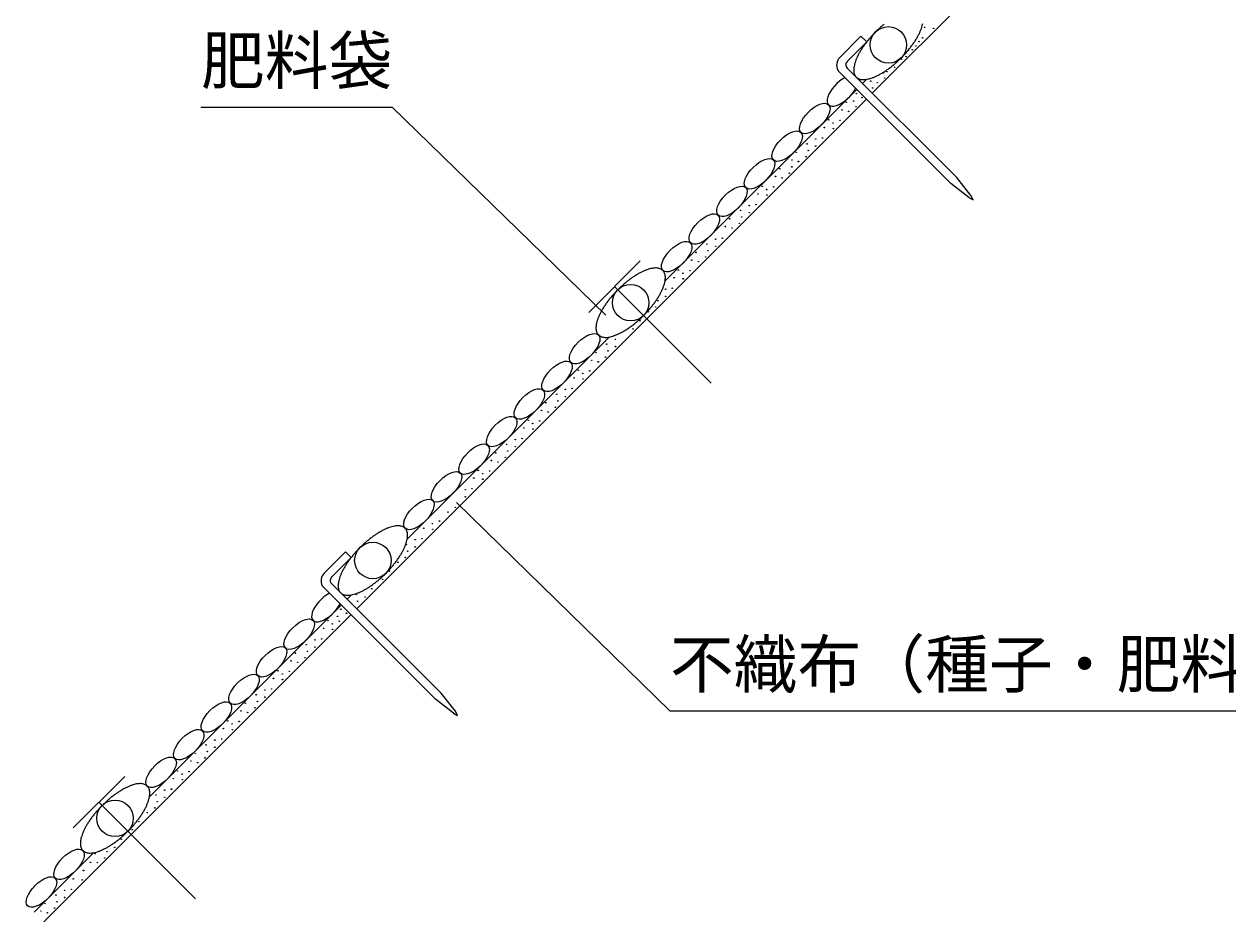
# Model space of a CAD drawing. Units: millimetres, scale not verified. Extents: x 200 to 8200, y 200 to 5838.
# Drawn here: x 1078 to 2399, y 2084 to 3069 of the extents above; entities that cross this region are included whole.
import ezdxf
from ezdxf.enums import TextEntityAlignment as Align

# ---------------------------------------------------------------- set-up
doc = ezdxf.new("R2010")
doc.units = ezdxf.units.MM
doc.header["$LTSCALE"] = 20
doc.layers.add('C-STR', color=7, linetype='Continuous', lineweight=25)
doc.layers.add('C-STR-HTXT', color=1, linetype='Continuous', lineweight=13)
doc.styles.add('ＭＳ ゴシック', font='')
doc.styles.get('ＭＳ ゴシック').set_extended_font_data('MS Gothic')

msp = doc.modelspace()

# ---------------------------------------------------------------- linework, layer by layer
at = {"layer": 'C-STR'}
for p, q in [((2009.04, 2992.9), (2568.26, 3552.12)), ((1973.28, 3032.2), (1996.57, 3055.51)), ((2002.93, 3049.14), (1996.57, 3055.51)), ((2002.93, 3049.14), (1981.68, 3027.88)), ((1971.7, 3017.49), (2095.27, 2894)), ((1981.39, 3020.53), (2101.63, 2900.36)), ((1998.43, 3003.5), (2003.17, 3008.24)), ((1443.35, 2427.21), (2002.58, 2986.43)), ((1781.56, 2786.64), (1991.97, 2997.04)), ((2115.07, 2878.45), (2095.27, 2894)), ((2117.19, 2880.57), (2101.63, 2900.36)), ((2119.67, 2875.97), (2117.19, 2880.57)), ((2115.07, 2878.45), (2119.67, 2875.97)), ((1754.48, 2809.05), (1697.91, 2752.48)), ((1832.26, 2674.7), (1726.2, 2780.77)), ((1498.72, 2503.79), (1720.33, 2725.4)), ((1407.59, 2466.52), (1430.88, 2489.82)), ((1437.25, 2483.46), (1416, 2462.2)), ((1437.25, 2483.46), (1430.88, 2489.82)), ((1406.02, 2451.8), (1529.58, 2328.31)), ((1415.7, 2454.85), (1535.94, 2334.68)), ((1215.88, 2220.95), (1426.28, 2431.35)), ((1432.75, 2437.82), (1437.48, 2442.56)), ((1099.9, 2083.76), (1436.89, 2420.75)), ((1549.39, 2312.76), (1529.58, 2328.31)), ((1551.51, 2314.88), (1535.94, 2334.68)), ((1549.39, 2312.76), (1553.98, 2310.29)), ((1553.98, 2310.29), (1551.51, 2314.88)), ((1188.8, 2243.36), (1132.23, 2186.8)), ((1266.58, 2109.01), (1160.51, 2215.08)), ((1089.3, 2094.37), (1154.64, 2159.71))]:
    msp.add_line(p, q, dxfattribs=at)
at = {"layer": 'C-STR', "color": 3}
for centre in [(2026.72, 3045.93), (1743.87, 2763.09), (1461.03, 2480.24), (1178.19, 2197.4)]:
    msp.add_circle(centre, 20, dxfattribs=at)
at = {"layer": 'C-STR'}
for centre in [(2066.36, 3065.19), (2064.29, 3053.66), (2076.24, 3064), (2048.65, 3039.98), (2052.82, 3040.58), (2056.92, 3044.68), (2060.18, 3049.56), (2040.86, 3030.23), (2046.02, 3033.07), (2020.95, 3015.18), (2025.23, 3016.55), (2033.49, 3021.25), (2007.31, 3006.14), (2009.34, 2998.71), (2014.52, 3004.46), (2022.59, 3009.65), (1991.55, 2992.47), (1997.76, 2988.1), (1975.78, 2974.62), (1980.51, 2983.02), (1983, 2972.94), (1988.49, 2984.22), (1991.07, 2978.13), (1961.18, 2963.69), (1966, 2960.23), (1973.71, 2963.09), (1956.46, 2955.29), (1966.34, 2954.11), (1937.44, 2937.38), (1947.01, 2942.66), (1947.02, 2934.78), (1954.39, 2943.76), (1920.83, 2919.67), (1925.56, 2928.07), (1936.12, 2923.18), (1938.75, 2930.08), (1907.52, 2910.03), (1920.71, 2912.04), (1928.05, 2917.99), (1902.8, 2901.63), (1910.01, 2899.95), (1918.08, 2905.14), (1883.47, 2882.31), (1888.19, 2890.71), (1893.02, 2887.24), (1893.36, 2881.12), (1900.72, 2890.1), (1874.02, 2869.68), (1881.4, 2870.77), (1852.57, 2855.08), (1864.46, 2864.39), (1865.77, 2857.09), (1874.03, 2861.79), (1847.85, 2846.68), (1855.06, 2845), (1863.13, 2850.19), (1827.55, 2827.48), (1837.11, 2832.77), (1844.49, 2833.86), (1815.66, 2818.17), (1826.22, 2813.28), (1828.85, 2820.18), (1837.12, 2824.88), (1810.94, 2809.77), (1818.15, 2808.09), (1791.61, 2790.45), (1796.33, 2798.85), (1801.16, 2795.38), (1801.5, 2789.26), (1808.86, 2798.24), (1782.16, 2777.82), (1789.54, 2778.91), (1773.91, 2765.23), (1782.17, 2769.93), (1763.2, 2753.14), (1771.27, 2758.33), (1746.55, 2734.31), (1753.92, 2743.29), (1727.21, 2722.87), (1705.76, 2708.27), (1717.65, 2717.58), (1718.96, 2710.28), (1727.22, 2714.98), (1701.04, 2699.87), (1708.25, 2698.19), (1716.33, 2703.38), (1686.44, 2688.95), (1691.26, 2685.48), (1698.97, 2688.34), (1672.27, 2667.92), (1679.64, 2669.01), (1681.71, 2680.55), (1691.6, 2679.36), (1662.7, 2662.64), (1664.01, 2655.33), (1672.27, 2660.03), (1646.09, 2644.92), (1650.81, 2653.32), (1653.3, 2643.24), (1661.38, 2648.43), (1631.49, 2634), (1636.31, 2630.53), (1644.02, 2633.39), (1626.76, 2625.6), (1636.65, 2624.41), (1607.75, 2607.69), (1617.32, 2612.97), (1617.32, 2605.08), (1624.69, 2614.06), (1591.14, 2589.97), (1595.86, 2598.37), (1606.43, 2593.48), (1609.06, 2600.38), (1576.54, 2579.05), (1581.36, 2575.58), (1589.07, 2578.44), (1598.35, 2588.29), (1571.81, 2570.65), (1581.7, 2569.46), (1562.37, 2558.02), (1562.37, 2550.13), (1569.74, 2559.12), (1551.48, 2538.53), (1534.12, 2523.49), (1543.4, 2533.34), (1516.86, 2515.7), (1526.41, 2520.63), (1526.75, 2514.51), (1497.85, 2497.79), (1507.42, 2503.07), (1514.79, 2504.17), (1496.53, 2483.58), (1499.16, 2490.48), (1507.42, 2495.19), (1488.45, 2478.39), (1471.8, 2459.56), (1479.17, 2468.54), (1459.84, 2449.22), (1442.9, 2442.84), (1444.21, 2435.53), (1452.48, 2440.24), (1422.22, 2419.05), (1425.86, 2426.78), (1432.07, 2422.42), (1406.97, 2405.8), (1411.69, 2414.2), (1416.51, 2410.74), (1416.85, 2404.61), (1424.22, 2413.59), (1397.52, 2393.17), (1404.89, 2394.27), (1376.07, 2378.58), (1387.95, 2387.89), (1389.26, 2380.58), (1397.53, 2385.29), (1371.34, 2370.18), (1378.55, 2368.49), (1386.63, 2373.68), (1356.74, 2359.25), (1361.56, 2355.79), (1369.27, 2358.64), (1342.57, 2338.22), (1349.95, 2339.32), (1352.02, 2350.85), (1361.9, 2349.66), (1333, 2332.94), (1334.31, 2325.64), (1342.58, 2330.34), (1316.39, 2315.23), (1321.12, 2323.63), (1323.61, 2313.54), (1331.68, 2318.73), (1301.79, 2304.3), (1306.61, 2300.84), (1314.32, 2303.69), (1297.07, 2295.9), (1306.95, 2294.71), (1278.05, 2277.99), (1287.62, 2283.27), (1287.63, 2275.39), (1295, 2284.37), (1261.44, 2260.28), (1266.17, 2268.68), (1268.66, 2258.59), (1276.73, 2263.79), (1279.36, 2270.69), (1246.84, 2249.35), (1251.66, 2245.89), (1259.37, 2248.74), (1242.12, 2240.95), (1252, 2239.76), (1223.1, 2223.04), (1232.67, 2228.32), (1232.68, 2220.44), (1240.05, 2229.42), (1221.78, 2208.84), (1224.41, 2215.74), (1204.42, 2193.8), (1213.71, 2203.65), (1197.05, 2184.82), (1185.1, 2174.47), (1156.27, 2158.78), (1166.83, 2153.89), (1169.46, 2160.79), (1177.73, 2165.49), (1143.53, 2140.19), (1151.18, 2149.08), (1158.76, 2148.7), (1132.22, 2131.05), (1142.11, 2129.87), (1113.21, 2113.14), (1122.77, 2118.43), (1130.15, 2119.52), (1101.32, 2103.83), (1114.51, 2105.84), (1122.78, 2110.54), (1103.81, 2093.75), (1111.88, 2098.94)]:
    msp.add_circle(centre, 0.3, dxfattribs=at)
for centre, radius, start, end in [((2098.91, 2973.89), 121.98, 130.96843, 133.00263), ((2095.77, 2977.53), 117.17, 128.88707, 130.9777), ((2024.07, 3077.71), 41.2, 340.4498, 344.61538), ((2032.37, 3075.38), 32.58, 344.68939, 349.55791), ((2095.84, 2976.27), 118.12, 139.03069, 141.10453), ((2099.19, 2973.35), 122.57, 137.00225, 139.02669), ((2100.79, 2971.86), 124.75, 134.9996, 137.00147), ((2100.65, 2972), 124.55, 132.99693, 135.002), ((1977.13, 3101.1), 93.79, 325.55516, 327.96972), ((1986.02, 3095.51), 83.28, 327.99034, 330.60227), ((1995.54, 3090.1), 72.34, 330.62913, 333.49659), ((2005.31, 3085.19), 61.4, 333.53125, 336.7278), ((2014.94, 3081), 50.9, 336.77238, 340.39241), ((2067.41, 2996.35), 83.28, 147.99034, 150.60227), ((2076.3, 2990.76), 93.79, 145.55516, 147.96972), ((2084.2, 2985.31), 103.38, 143.27556, 145.53966), ((2090.79, 2980.36), 111.62, 141.11195, 143.26438), ((1954.24, 3118.51), 122.57, 317.00225, 319.02669), ((1957.59, 3115.59), 118.12, 319.03069, 321.10453), ((1962.65, 3111.5), 111.62, 321.11195, 323.26438), ((1969.24, 3106.55), 103.38, 323.27556, 325.53966), ((1981.96, 3023.75), 12.12, 135.76262, 207.21038), ((1984.92, 3024.07), 5, 130.34108, 225.01704), ((2021.07, 3016.48), 32.58, 164.68939, 169.55791), ((2029.37, 3014.15), 41.2, 160.4498, 164.61538), ((2038.49, 3010.86), 50.9, 156.77238, 160.39241), ((2048.12, 3006.67), 61.4, 153.53125, 156.7278), ((2057.89, 3001.76), 72.34, 150.62913, 153.49659), ((1957.67, 3114.33), 117.17, 308.88707, 310.9777), ((1954.53, 3117.97), 121.98, 310.96843, 313.00263), ((1952.79, 3119.86), 124.55, 312.99693, 315.002), ((1952.65, 3120), 124.75, 314.9996, 317.00147), ((1981.26, 3024.94), 12.12, 213.77174, 217.96511), ((2007.9, 3018.37), 19.26, 175.54611, 182.45369), ((2003.3, 3018.21), 14.66, 182.60859, 190.89773), ((2013.85, 3017.85), 25.23, 169.65344, 175.42339), ((2000.05, 3017.62), 11.36, 191.08473, 200.92162), ((1998.06, 3016.9), 9.24, 201.12586, 221.69994), ((1988.21, 3065.71), 59.61, 293.22417, 296.51678), ((1983.4, 3075.48), 70.5, 296.46608, 299.4082), ((1978.06, 3085.07), 81.48, 299.36878, 302.03862), ((1972.48, 3094.09), 92.09, 302.008, 304.46712), ((1966.98, 3102.18), 101.86, 304.44349, 306.74129), ((1961.93, 3109), 110.36, 306.7233, 308.90037), ((1997.09, 3016.3), 8.1, 225.01549, 237.44312), ((1997.57, 3017.05), 8.99, 237.40605, 249.02993), ((1998.29, 3018.85), 10.93, 248.88374, 259.10992), ((1998.92, 3021.88), 14.02, 258.91358, 267.5801), ((1999.17, 3026.25), 18.4, 267.38455, 274.61565), ((1998.78, 3031.98), 24.14, 274.44603, 280.47713), ((1997.56, 3038.99), 31.26, 280.33954, 285.41315), ((1995.39, 3047.13), 39.68, 285.3049, 289.62992), ((1992.26, 3056.14), 49.22, 289.54574, 293.28947), ((1773.03, 2770.02), 31.26, 100.33954, 105.41315), ((1771.81, 2777.04), 24.14, 94.44603, 100.47713), ((1771.42, 2782.77), 18.4, 87.38455, 94.61565), ((1771.67, 2787.14), 14.02, 78.91358, 87.5801), ((1772.3, 2790.17), 10.93, 68.88374, 79.10992), ((1773.02, 2791.97), 8.99, 57.40605, 69.02993), ((1808.67, 2700.01), 110.36, 126.7233, 128.90037), ((1803.61, 2706.84), 101.86, 124.44349, 126.74129), ((1798.11, 2714.92), 92.09, 122.008, 124.46712), ((1792.53, 2723.94), 81.48, 119.36878, 122.03862), ((1787.19, 2733.53), 70.5, 116.46608, 119.4082), ((1782.38, 2743.31), 59.61, 113.22417, 116.51678), ((1778.33, 2752.88), 49.22, 109.54574, 113.28947), ((1775.2, 2761.89), 39.68, 105.3049, 109.62992), ((1773.5, 2792.71), 8.1, 45.01549, 57.44312), ((1773.44, 2792.67), 8.18, 32.61788, 44.9235), ((1772.53, 2792.12), 9.24, 21.12586, 32.43816), ((1770.54, 2791.39), 11.36, 11.08473, 20.92162), ((1756.74, 2791.17), 25.23, 349.65344, 355.42339), ((1767.29, 2790.81), 14.66, 2.60859, 10.89773), ((1762.69, 2790.65), 19.26, 355.54611, 2.45369), ((1816.35, 2690.5), 122.57, 137.00225, 139.02669), ((1817.94, 2689.02), 124.75, 134.9996, 137.00147), ((1817.81, 2689.16), 124.55, 132.99693, 135.002), ((1816.06, 2691.05), 121.98, 130.96843, 133.00263), ((1812.93, 2694.69), 117.17, 128.88707, 130.9777), ((1712.7, 2807.26), 72.34, 330.62913, 333.49659), ((1722.47, 2802.35), 61.4, 333.53125, 336.7278), ((1732.1, 2798.16), 50.9, 336.77238, 340.39241), ((1741.23, 2794.87), 41.2, 340.4498, 344.61538), ((1749.53, 2792.54), 32.58, 344.68939, 349.55791), ((1793.46, 2707.92), 93.79, 145.55516, 147.96972), ((1801.35, 2702.47), 103.38, 143.27556, 145.53966), ((1807.95, 2697.52), 111.62, 141.11195, 143.26438), ((1813, 2693.43), 118.12, 139.03069, 141.10453), ((1679.8, 2828.65), 111.62, 321.11195, 323.26438), ((1686.4, 2823.71), 103.38, 323.27556, 325.53966), ((1694.29, 2818.26), 93.79, 325.55516, 327.96972), ((1703.18, 2812.66), 83.28, 327.99034, 330.60227), ((1755.65, 2728.01), 50.9, 156.77238, 160.39241), ((1755.65, 2728.01), 50.9, 156.77238, 160.39241), ((1765.28, 2723.83), 61.4, 153.53125, 156.7278), ((1775.05, 2718.91), 72.34, 150.62913, 153.49659), ((1784.57, 2713.51), 83.28, 147.99034, 150.60227), ((1669.94, 2837.01), 124.55, 312.99693, 315.002), ((1669.81, 2837.16), 124.75, 314.9996, 317.00147), ((1671.4, 2835.67), 122.57, 317.00225, 319.02669), ((1674.75, 2832.75), 118.12, 319.03069, 321.10453), ((1725.06, 2735.53), 19.26, 175.54611, 182.45369), ((1720.46, 2735.37), 14.66, 182.60859, 190.89773), ((1731.01, 2735.01), 25.23, 169.65344, 175.42339), ((1738.22, 2733.64), 32.58, 164.68939, 169.55791), ((1738.22, 2733.64), 32.58, 164.68939, 169.55791), ((1746.52, 2731.31), 41.2, 160.4498, 164.61538), ((1689.63, 2811.25), 92.09, 302.008, 304.46712), ((1684.14, 2819.33), 101.86, 304.44349, 306.74129), ((1679.08, 2826.16), 110.36, 306.7233, 308.90037), ((1674.82, 2831.48), 117.17, 308.88707, 310.9777), ((1671.68, 2835.13), 121.98, 310.96843, 313.00263), ((1717.21, 2734.78), 11.36, 191.08473, 200.92162), ((1715.22, 2734.05), 9.24, 201.12586, 221.69994), ((1714.25, 2733.46), 8.1, 225.01549, 237.44312), ((1714.73, 2734.21), 8.99, 237.40605, 249.02993), ((1715.45, 2736.01), 10.93, 248.88374, 259.10992), ((1716.08, 2739.04), 14.02, 258.91358, 267.5801), ((1716.33, 2743.41), 18.4, 267.38455, 274.61565), ((1715.94, 2749.14), 24.14, 274.44603, 280.47713), ((1714.72, 2756.15), 31.26, 280.33954, 285.41315), ((1712.55, 2764.29), 39.68, 285.3049, 289.62992), ((1709.41, 2773.3), 49.22, 289.54574, 293.28947), ((1705.37, 2782.87), 59.61, 293.22417, 296.51678), ((1700.56, 2792.64), 70.5, 296.46608, 299.4082), ((1695.22, 2802.23), 81.48, 299.36878, 302.03862), ((1683.6, 2663.13), 37.98, 122.73288, 125.38647), ((1515.27, 2432.08), 92.09, 122.008, 124.46712), ((1509.69, 2441.1), 81.48, 119.36878, 122.03862), ((1504.35, 2450.69), 70.5, 116.46608, 119.4082), ((1499.54, 2460.46), 59.61, 113.22417, 116.51678), ((1495.49, 2470.04), 49.22, 109.54574, 113.28947), ((1492.36, 2479.05), 39.68, 105.3049, 109.62992), ((1490.19, 2487.18), 31.26, 100.33954, 105.41315), ((1488.97, 2494.2), 24.14, 94.44603, 100.47713), ((1488.58, 2499.93), 18.4, 87.38455, 94.61565), ((1488.83, 2504.3), 14.02, 78.91358, 87.5801), ((1489.46, 2507.33), 10.93, 68.88374, 79.10992), ((1490.18, 2509.12), 8.99, 57.40605, 69.02993), ((1490.66, 2509.87), 8.1, 45.01549, 57.44312), ((1490.6, 2509.82), 8.18, 32.61788, 44.9235), ((1489.69, 2509.28), 9.24, 21.12586, 32.43816), ((1487.7, 2508.55), 11.36, 11.08473, 20.92162), ((1484.45, 2507.96), 14.66, 2.60859, 10.89773), ((1534.96, 2406.32), 124.55, 132.99693, 135.002), ((1533.22, 2408.21), 121.98, 130.96843, 133.00263), ((1530.08, 2411.85), 117.17, 128.88707, 130.9777), ((1525.82, 2417.17), 110.36, 126.7233, 128.90037), ((1520.77, 2424), 101.86, 124.44349, 126.74129), ((1449.26, 2515.32), 50.9, 336.77238, 340.39241), ((1458.38, 2512.02), 41.2, 340.4498, 344.61538), ((1466.68, 2509.7), 32.58, 344.68939, 349.55791), ((1473.9, 2508.32), 25.23, 349.65344, 355.42339), ((1479.85, 2507.81), 19.26, 355.54611, 2.45369), ((1525.1, 2414.68), 111.62, 141.11195, 143.26438), ((1530.16, 2410.58), 118.12, 139.03069, 141.10453), ((1533.51, 2407.66), 122.57, 137.00225, 139.02669), ((1535.1, 2406.17), 124.75, 134.9996, 137.00147), ((1411.45, 2535.42), 93.79, 325.55516, 327.96972), ((1420.33, 2529.82), 83.28, 327.99034, 330.60227), ((1429.86, 2524.42), 72.34, 330.62913, 333.49659), ((1439.63, 2519.5), 61.4, 333.53125, 336.7278), ((1492.21, 2436.07), 72.34, 150.62913, 153.49659), ((1501.73, 2430.67), 83.28, 147.99034, 150.60227), ((1510.62, 2425.07), 93.79, 145.55516, 147.96972), ((1518.51, 2419.62), 103.38, 143.27556, 145.53966), ((1388.56, 2552.83), 122.57, 317.00225, 319.02669), ((1391.91, 2549.9), 118.12, 319.03069, 321.10453), ((1396.96, 2545.81), 111.62, 321.11195, 323.26438), ((1403.55, 2540.86), 103.38, 323.27556, 325.53966), ((1416.27, 2458.06), 12.12, 135.76262, 207.21038), ((1419.23, 2458.39), 5, 130.34108, 225.01704), ((1455.38, 2450.79), 32.58, 164.68939, 169.55791), ((1463.68, 2448.47), 41.2, 160.4498, 164.61538), ((1472.81, 2445.17), 50.9, 156.77238, 160.39241), ((1482.44, 2440.98), 61.4, 153.53125, 156.7278), ((1396.24, 2543.32), 110.36, 306.7233, 308.90037), ((1391.98, 2548.64), 117.17, 308.88707, 310.9777), ((1388.84, 2552.28), 121.98, 310.96843, 313.00263), ((1387.1, 2554.17), 124.55, 312.99693, 315.002), ((1386.96, 2554.32), 124.75, 314.9996, 317.00147), ((1415.57, 2459.26), 12.12, 213.77174, 217.96511), ((1442.21, 2452.68), 19.26, 175.54611, 182.45369), ((1437.62, 2452.53), 14.66, 182.60859, 190.89773), ((1448.17, 2452.17), 25.23, 169.65344, 175.42339), ((1434.37, 2451.94), 11.36, 191.08473, 200.92162), ((1432.38, 2451.21), 9.24, 201.12586, 221.69994), ((1431.4, 2450.62), 8.1, 225.01549, 237.44312), ((1431.89, 2451.37), 8.99, 237.40605, 249.02993), ((1429.71, 2481.44), 39.68, 285.3049, 289.62992), ((1426.57, 2490.45), 49.22, 289.54574, 293.28947), ((1422.53, 2500.03), 59.61, 293.22417, 296.51678), ((1417.72, 2509.8), 70.5, 296.46608, 299.4082), ((1412.38, 2519.39), 81.48, 299.36878, 302.03862), ((1406.79, 2528.41), 92.09, 302.008, 304.46712), ((1401.29, 2536.49), 101.86, 304.44349, 306.74129), ((1432.61, 2453.16), 10.93, 248.88374, 259.10992), ((1433.24, 2456.19), 14.02, 258.91358, 267.5801), ((1433.49, 2460.56), 18.4, 267.38455, 274.61565), ((1433.09, 2466.29), 24.14, 274.44603, 280.47713), ((1431.87, 2473.31), 31.26, 280.33954, 285.41315), ((1216.7, 2177.62), 59.61, 113.22417, 116.51678), ((1212.65, 2187.19), 49.22, 109.54574, 113.28947), ((1209.51, 2196.2), 39.68, 105.3049, 109.62992), ((1207.35, 2204.34), 31.26, 100.33954, 105.41315), ((1206.13, 2211.35), 24.14, 94.44603, 100.47713), ((1205.74, 2217.08), 18.4, 87.38455, 94.61565), ((1205.98, 2221.45), 14.02, 78.91358, 87.5801), ((1206.62, 2224.48), 10.93, 68.88374, 79.10992), ((1207.33, 2226.28), 8.99, 57.40605, 69.02993), ((1207.82, 2227.03), 8.1, 45.01549, 57.44312), ((1207.75, 2226.98), 8.18, 32.61788, 44.9235), ((1247.24, 2129.01), 117.17, 128.88707, 130.9777), ((1242.98, 2134.33), 110.36, 126.7233, 128.90037), ((1237.93, 2141.16), 101.86, 124.44349, 126.74129), ((1232.43, 2149.24), 92.09, 122.008, 124.46712), ((1226.84, 2158.26), 81.48, 119.36878, 122.03862), ((1221.5, 2167.85), 70.5, 116.46608, 119.4082), ((1206.85, 2226.43), 9.24, 21.12586, 32.43816), ((1183.84, 2226.85), 32.58, 344.68939, 349.55791), ((1204.85, 2225.71), 11.36, 11.08473, 20.92162), ((1191.06, 2225.48), 25.23, 349.65344, 355.42339), ((1201.61, 2225.12), 14.66, 2.60859, 10.89773), ((1197.01, 2224.96), 19.26, 355.54611, 2.45369), ((1250.67, 2124.82), 122.57, 137.00225, 139.02669), ((1252.26, 2123.33), 124.75, 134.9996, 137.00147), ((1252.12, 2123.48), 124.55, 132.99693, 135.002), ((1250.38, 2125.36), 121.98, 130.96843, 133.00263), ((1137.49, 2246.98), 83.28, 327.99034, 330.60227), ((1147.01, 2241.58), 72.34, 330.62913, 333.49659), ((1156.78, 2236.66), 61.4, 333.53125, 336.7278), ((1166.41, 2232.48), 50.9, 336.77238, 340.39241), ((1175.54, 2229.18), 41.2, 340.4498, 344.61538), ((1227.77, 2142.23), 93.79, 145.55516, 147.96972), ((1235.67, 2136.78), 103.38, 143.27556, 145.53966), ((1242.26, 2131.84), 111.62, 141.11195, 143.26438), ((1247.31, 2127.74), 118.12, 139.03069, 141.10453), ((1109.07, 2267.06), 118.12, 319.03069, 321.10453), ((1114.12, 2262.97), 111.62, 321.11195, 323.26438), ((1120.71, 2258.02), 103.38, 323.27556, 325.53966), ((1128.6, 2252.57), 93.79, 325.55516, 327.96972), ((1189.96, 2162.33), 50.9, 156.77238, 160.39241), ((1199.6, 2158.14), 61.4, 153.53125, 156.7278), ((1209.37, 2153.23), 72.34, 150.62913, 153.49659), ((1218.89, 2147.83), 83.28, 147.99034, 150.60227), ((1106, 2269.44), 121.98, 310.96843, 313.00263), ((1104.26, 2271.33), 124.55, 312.99693, 315.002), ((1104.12, 2271.47), 124.75, 314.9996, 317.00147), ((1105.71, 2269.99), 122.57, 317.00225, 319.02669), ((1159.37, 2169.84), 19.26, 175.54611, 182.45369), ((1154.77, 2169.68), 14.66, 182.60859, 190.89773), ((1165.32, 2169.32), 25.23, 169.65344, 175.42339), ((1151.52, 2169.1), 11.36, 191.08473, 200.92162), ((1172.54, 2167.95), 32.58, 164.68939, 169.55791), ((1180.84, 2165.62), 41.2, 160.4498, 164.61538), ((1129.53, 2236.55), 81.48, 299.36878, 302.03862), ((1123.95, 2245.56), 92.09, 302.008, 304.46712), ((1118.45, 2253.65), 101.86, 304.44349, 306.74129), ((1113.4, 2260.48), 110.36, 306.7233, 308.90037), ((1109.14, 2265.8), 117.17, 308.88707, 310.9777), ((1149.53, 2168.37), 9.24, 201.12586, 221.69994), ((1148.56, 2167.78), 8.1, 225.01549, 237.44312), ((1149.04, 2168.52), 8.99, 237.40605, 249.02993), ((1149.76, 2170.32), 10.93, 248.88374, 259.10992), ((1150.39, 2173.35), 14.02, 258.91358, 267.5801), ((1150.64, 2177.72), 18.4, 267.38455, 274.61565), ((1150.25, 2183.45), 24.14, 274.44603, 280.47713), ((1149.03, 2190.47), 31.26, 280.33954, 285.41315), ((1146.87, 2198.6), 39.68, 285.3049, 289.62992), ((1143.73, 2207.61), 49.22, 289.54574, 293.28947), ((1139.68, 2217.18), 59.61, 293.22417, 296.51678), ((1134.88, 2226.96), 70.5, 296.46608, 299.4082), ((1096.6, 2095.43), 0.3, 45, 176.71332), ((1096.6, 2095.43), 0.3, 273.28668, 45)]:
    msp.add_arc(centre, radius, start, end, dxfattribs=at)
for centre, start_param, end_param in [((1976.21, 2995.42), 0.9526333, 5.3308315), ((1976.21, 2995.42), 6.2569807, 6.3161609), ((1410.52, 2429.74), 0.9526333, 5.3308315), ((1410.52, 2429.74), 6.2569807, 6.316164)]:
    msp.add_ellipse(centre, major_axis=(15.15, 15.15), ratio=0.466665, start_param=start_param, end_param=end_param, dxfattribs=at)
for centre in [(1945.9, 2965.12), (1915.6, 2934.81), (1885.3, 2904.51), (1854.99, 2874.2), (1824.69, 2843.9), (1794.38, 2813.6), (1693.37, 2712.58), (1663.06, 2682.28), (1632.76, 2651.97), (1602.45, 2621.67), (1572.15, 2591.36), (1541.84, 2561.06), (1511.54, 2530.75), (1380.22, 2399.43), (1349.91, 2369.13), (1319.61, 2338.82), (1289.31, 2308.52), (1259, 2278.21), (1228.7, 2247.91), (1127.68, 2146.89), (1097.38, 2116.59)]:
    msp.add_ellipse(centre, major_axis=(15.15, 15.15), ratio=0.466665, dxfattribs=at)
at = {"layer": 'C-STR-HTXT'}
for p, q in [((1272.36, 2977.72), (1482.36, 2977.72)), ((1482.36, 2977.72), (1716.48, 2749.39)), ((1552.85, 2543.82), (1786.98, 2315.49)), ((1786.98, 2315.49), (3396.98, 2315.49))]:
    msp.add_line(p, q, dxfattribs=at)

# ---------------------------------------------------------------- texts
at = {"layer": 'C-STR-HTXT', "color": 7, "style": 'ＭＳ ゴシック'}
for s, p in [('肥料袋', (1272.36, 2987.72)), ('不織布（種子・肥料・土壌改良資材・土壌凝集剤）', (1786.98, 2325.49))]:
    msp.add_text(s, height=51.32, dxfattribs=at).set_placement(p, align=Align.BOTTOM_LEFT)

doc.saveas('drawing.dxf')
